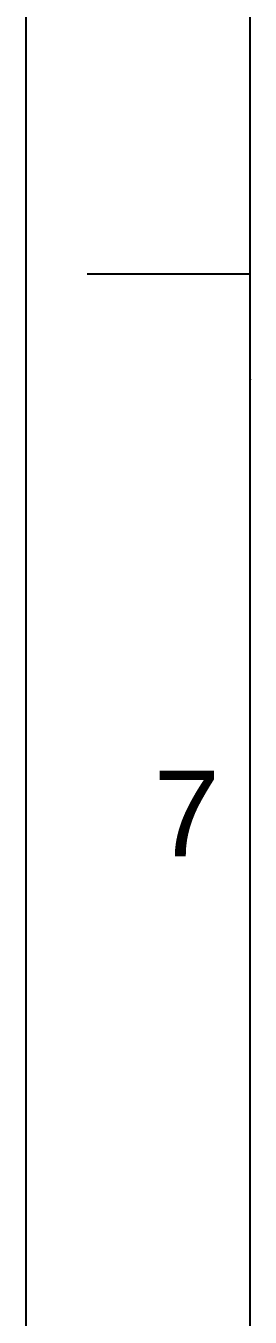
# Model space of a CAD drawing. Header units: millimetres. Extents: x 13387 to 13981, y 3730 to 4570.
# Drawn here: x 13387.3 to 13407.3, y 3857.2 to 3972.1 of the extents above; entities that cross this region are included whole.
import ezdxf

# ---------------------------------------------------------------- set-up
doc = ezdxf.new("R2010")
doc.units = ezdxf.units.MM
doc.styles.get("Standard").update_dxf_attribs({"font": 'arial.ttf'})

msp = doc.modelspace()

# ---------------------------------------------------------------- linework, layer by layer
at = {"color": 7, "linetype": 'Continuous'}
for p, q in [((13387.34, 4570.04), (13387.34, 3730.04)), ((13407.34, 3950.04), (13392.81, 3950.04))]:
    msp.add_line(p, q, dxfattribs=at)
at = {"linetype": 'Continuous'}
msp.add_line((13407.34, 3750.04), (13407.34, 4550.04), dxfattribs=at)
msp.add_point((13407.34, 3940.64))
msp.add_point((13407.34, 3940.64))

# ---------------------------------------------------------------- texts
at = {"insert": (13401.69, 3902.02), "char_height": 7.62, "attachment_point": 5}
msp.add_mtext_dynamic_manual_height_columns('7', width=50, gutter_width=12.5, heights=[0], dxfattribs=at)

doc.saveas('drawing.dxf')
